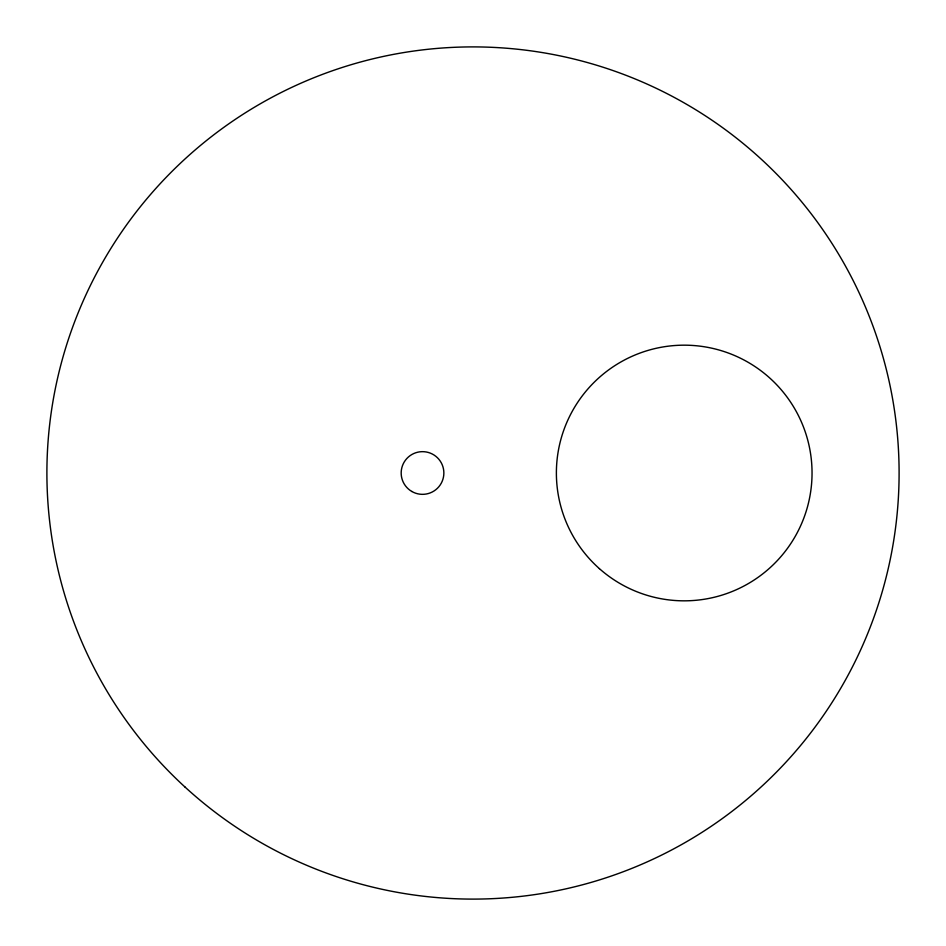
<?xml version="1.0" encoding="UTF-8"?>
<svg xmlns="http://www.w3.org/2000/svg" width="946" height="946" viewBox="0 0 946 946"><rect width="100%" height="100%" fill="white"/><g stroke="black" fill="none" stroke-linecap="round" stroke-linejoin="round"><path stroke-width="1.42" d="M184.955 786.989A426.09 426.09 0 0 0 888.944 565.46A426.09 426.09 0 0 0 345.101 66.551A426.09 426.09 0 0 0 184.955 786.989M599.397 568.641A127.828 127.828 0 0 0 809.445 498.637A127.828 127.828 0 0 0 643.788 351.735A127.828 127.828 0 0 0 599.397 568.641M411.841 491.482A21.344 21.344 0 0 0 443.863 473A21.344 21.344 0 0 0 411.841 454.518A21.344 21.344 0 0 0 411.841 491.482"/></g></svg>
